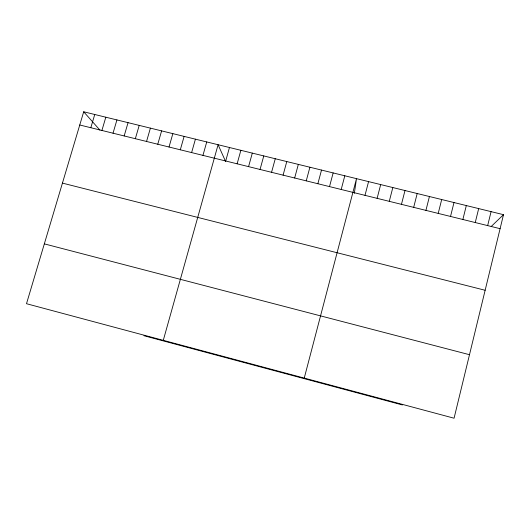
<?xml version="1.0" encoding="UTF-8"?>
<svg xmlns="http://www.w3.org/2000/svg" width="530" height="530" viewBox="0 0 530 530"><rect width="100%" height="100%" fill="white"/><g stroke="black" fill="none" stroke-linecap="round" stroke-linejoin="round"><path stroke-width="0.79" d="M354.332 193.331L356.498 178.65L304.246 378.095M503.5 214.677L454.071 418.216L26.5 303.71L83.694 111.784L503.5 214.677L491.184 226.509M475.251 222.54L478.683 208.595M487.66 225.601L491.072 211.629M462.869 219.493L466.32 205.56M450.526 216.445L453.991 202.54M438.211 213.411L441.695 199.525M425.934 210.377L429.433 196.524M413.678 207.356L417.196 193.523M401.462 204.341L404.993 190.535M389.278 201.34L392.823 187.547M377.121 198.339L380.686 184.573M364.998 195.351L368.575 181.605M341.201 189.482L344.805 175.781M329.521 186.6L333.145 172.926M317.868 183.724L321.511 170.07M306.247 180.862L309.904 167.228M294.66 178L298.33 164.393M271.559 172.303L275.262 158.735M283.093 175.152L286.783 161.557M260.058 169.468L263.768 155.919M248.577 166.632L252.306 153.11M237.129 163.81L240.872 150.308M225.707 160.994L229.464 147.512M202.95 155.383L206.74 141.941M163.28 340.339L218.088 144.723L225.648 161.577M191.615 152.587L195.418 139.165M180.306 149.798L184.122 136.395M169.024 147.015L172.853 133.633M157.768 144.239L161.61 130.883M135.342 138.708L139.211 125.391M146.545 141.47L150.401 128.134M124.172 135.952L128.055 122.655M113.029 133.202L116.925 119.926M101.912 130.459L105.821 117.209M90.822 127.723L94.744 114.493M79.758 124.994L500.101 228.675M62.441 183.108L485.142 290.268M44.334 243.866L469.494 354.702M143.908 335.709L402.416 404.953M83.694 111.784L99.912 130.095"/></g></svg>
